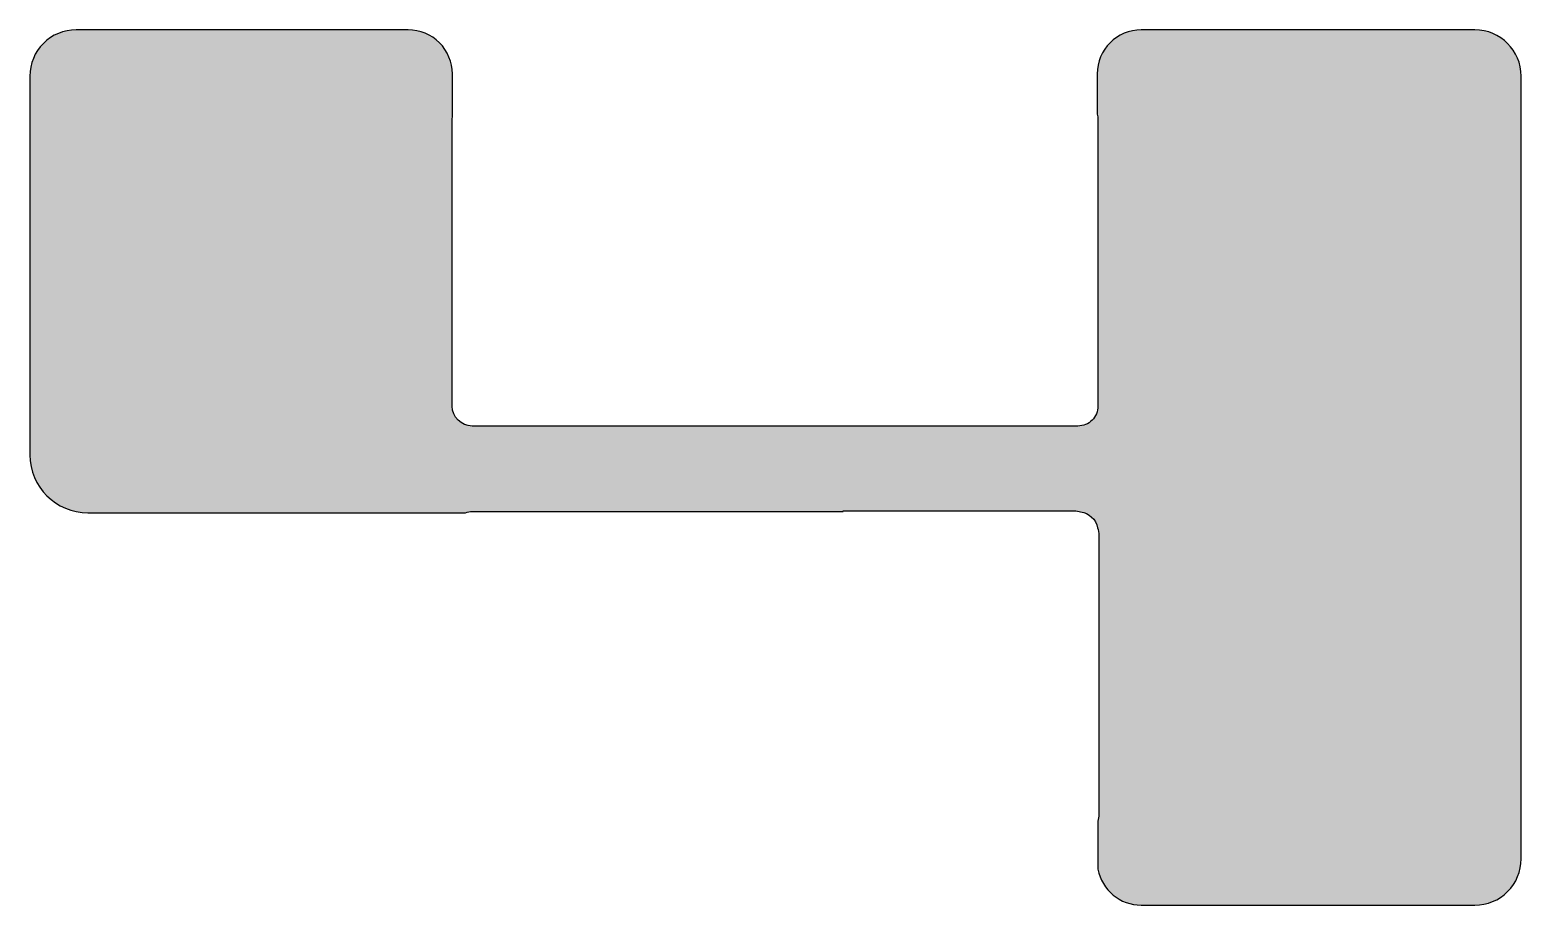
# Model space of a CAD drawing. Extents: x 0 to 6.68, y 0 to 3.92.
import ezdxf

# ---------------------------------------------------------------- set-up
doc = ezdxf.new("R2010")
doc.units = 0
doc.header["$MEASUREMENT"] = 0
doc.layers.get('0').update_dxf_attribs({"linetype": 'CONTINUOUS'})

msp = doc.modelspace()

# ---------------------------------------------------------------- hatches: boundary and pattern name
msp.add_hatch(color=7).paths.add_polyline_path([(4.7829, 0.3784), (4.7829, 0.1624, 0.360692), (4.9768, 0.0017), (6.2829, 0.0017), (6.4704, 0.0017, 0.414214), (6.6774, 0.2087), (6.6774, 3.7126, 0.414213), (6.4704, 3.9196), (6.2829, 3.9196), (6.0806, 3.9196), (4.9766, 3.9196, 0.413999), (4.7795, 3.7224), (4.7795, 3.542, -0.069257), (4.7829, 3.5175), (4.7829, 2.6937), (4.7829, 2.2358, -0.414215), (4.6933, 2.1462), (1.9819, 2.1462, -0.414213), (1.8923, 2.2358), (1.8923, 2.7133), (1.8923, 3.5175, -0.031811), (1.893, 3.5289), (1.893, 3.7224, 0.414214), (1.6958, 3.9196), (0.3894, 3.9196), (0.2087, 3.9196, 0.414214), (0.0017, 3.7126), (0.0017, 2.0184), (0.0017, 2.0169, 0.41249), (0.2617, 1.7584), (1.9524, 1.7584, -0.084091), (1.9819, 1.7634), (3.6423, 1.7634), (3.6423, 1.7662), (4.6773, 1.7662, -0.064414), (4.7051, 1.7626, -0.322447), (4.7813, 1.6907, -0.078904), (4.7867, 1.6568), (4.7867, 1.2438), (4.7867, 0.4068, -0.065845)])

# ---------------------------------------------------------------- linework, layer by layer
at = {"color": 7, "linetype": 'CONTINUOUS'}
msp.add_lwpolyline([(4.7829, 0.3784), (4.7829, 0.1624, 0.360692), (4.9768, 0.0017), (6.2829, 0.0017), (6.4704, 0.0017, 0.414214), (6.6774, 0.2087), (6.6774, 3.7126, 0.414213), (6.4704, 3.9196), (6.2829, 3.9196), (6.0806, 3.9196), (4.9766, 3.9196, 0.413999), (4.7795, 3.7224), (4.7795, 3.542, -0.069257), (4.7829, 3.5175), (4.7829, 2.6937), (4.7829, 2.2358, -0.414215), (4.6933, 2.1462), (1.9819, 2.1462, -0.414213), (1.8923, 2.2358), (1.8923, 2.7133), (1.8923, 3.5175, -0.031811), (1.893, 3.5289), (1.893, 3.7224, 0.414214), (1.6958, 3.9196), (0.3894, 3.9196), (0.2087, 3.9196, 0.414214), (0.0017, 3.7126), (0.0017, 2.0184), (0.0017, 2.0169, 0.41249), (0.2617, 1.7584), (1.9524, 1.7584, -0.084091), (1.9819, 1.7634), (3.6423, 1.7634), (3.6423, 1.7662), (4.6773, 1.7662, -0.064414), (4.7051, 1.7626, -0.322447), (4.7813, 1.6907, -0.078904), (4.7867, 1.6568), (4.7867, 1.2438), (4.7867, 0.4068, -0.065845)], format="xyb", close=True, dxfattribs=at)

doc.saveas('drawing.dxf')
